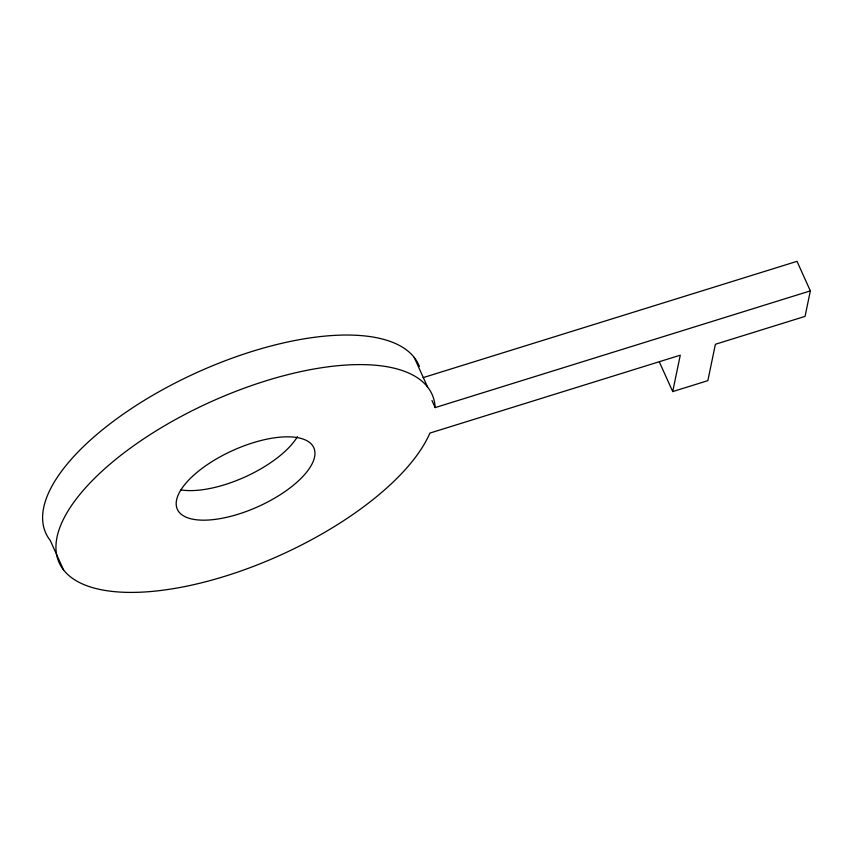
<?xml version="1.0" encoding="UTF-8"?>
<svg xmlns="http://www.w3.org/2000/svg" width="853" height="853" viewBox="0 0 853 853"><rect width="100%" height="100%" fill="white"/><g stroke="black" fill="none" stroke-linecap="round" stroke-linejoin="round"><path stroke-width="1.28" d="M810.35 290.884L805.061 316.378L715.4 344.271L707.851 380.651L672.718 391.58L680.267 355.2L429.88 433.089A204.581 84.191 -24.3 0 1 127.182 592.366A204.581 84.191 -24.3 0 1 161.356 427.662A204.581 84.191 -24.3 0 1 435.169 407.595L810.35 290.884L797.011 261.338L423.099 377.644M659.38 362.035L672.718 391.58M414.195 357.386L427.545 386.942M431.97 400.505L435.169 407.595M63.623 570.049L50.284 540.503A204.581 84.191 -24.3 0 1 190.102 375.672A204.581 84.191 -24.3 0 1 419.388 366.406M297.43 436.683A74.84 30.793 -24.3 0 1 180.953 489.91M214.444 519.477A74.84 30.793 -24.3 0 0 314.842 451.461A74.84 30.793 -24.3 0 0 207.471 464.554A74.84 30.793 -24.3 0 0 214.444 519.477"/></g></svg>
